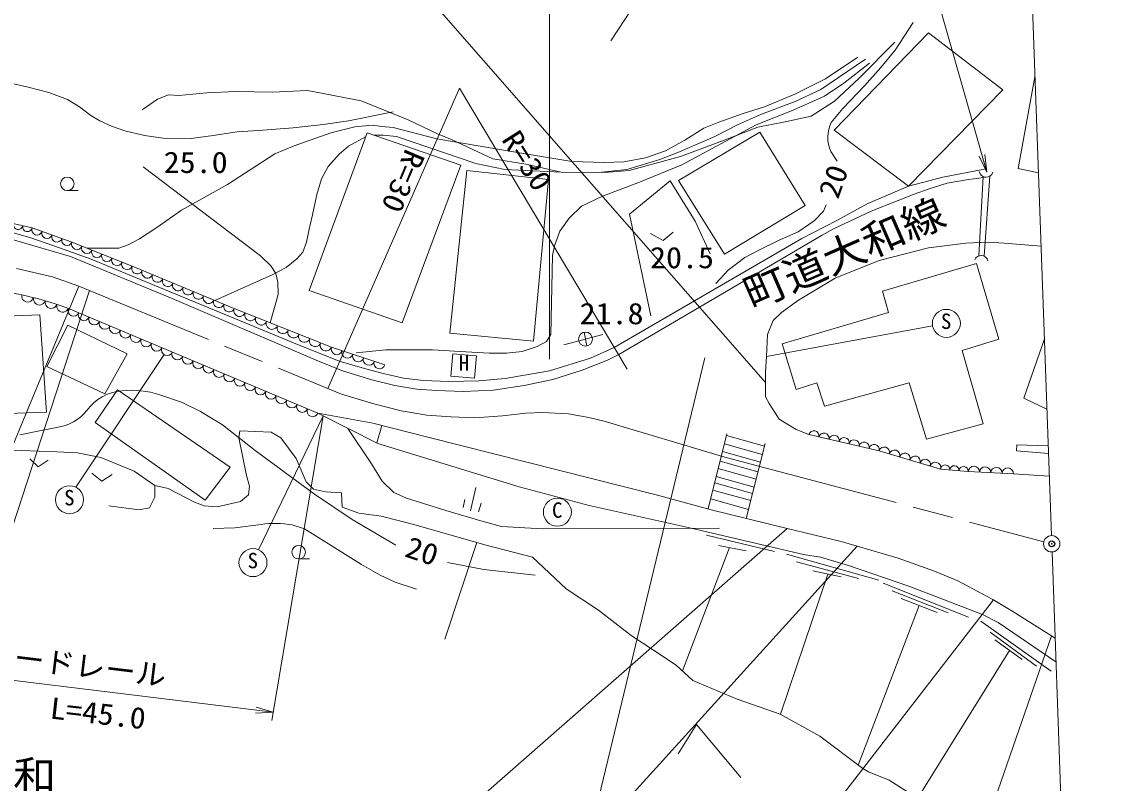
# Model space of a CAD drawing. Units: millimetres, scale not verified. Extents: x 40000 to 680000, y 20000 to 380000.
# Drawn here: x 179154 to 271685, y 267100 to 332431 of the extents above; entities that cross this region are included whole.
import ezdxf
from ezdxf.enums import TextEntityAlignment as Align

# ---------------------------------------------------------------- set-up
doc = ezdxf.new("R2010")
doc.units = ezdxf.units.MM
doc.header["$LTSCALE"] = 1000
doc.header["$PDMODE"] = 32
doc.header["$PDSIZE"] = 500
doc.linetypes.add('CHAIN', pattern=[18.5, 12, -1.5, 3.5, -1.5])
for name, color, linetype, lineweight in [('M-BGD', 7, 'Continuous', 13), ('M-BMK', 2, 'CHAIN', 13), ('M-STR-HTXT', 7, 'Continuous', 13), ('M-WORK', 1, 'Continuous', 13)]:
    doc.layers.add(name, color=color, linetype=linetype, lineweight=lineweight)
doc.layers.add('M-OTRS', color=6, linetype='Continuous')
doc.styles.add('ＭＳ ゴシック', font='')
doc.styles.get('ＭＳ ゴシック').set_extended_font_data('MS Gothic')

# ---------------------------------------------------------------- blocks, each defined once
blk = doc.blocks.new('open_arrow')
at = {"color": 0, "linetype": 'Continuous', "lineweight": -2}
blk.add_lwpolyline([(7.5, 1.25), (0, 0), (7.5, -1.25)], dxfattribs=at)

msp = doc.modelspace()

# ---------------------------------------------------------------- linework, layer by layer
at = {"layer": 'M-BGD'}
msp.add_circle((267511, 287646), 700, dxfattribs=at)
at = {"layer": 'M-BMK'}
for p, q in [((178719, 311263), (181800, 310546)), ((181800, 310546), (184079, 309735)), ((184079, 309735), (206600, 300470)), ((206600, 300470), (209364, 299664)), ((209364, 299664), (211718, 299057)), ((211718, 299057), (213912, 298673)), ((222399, 298857), (223811, 298894)), ((223811, 298894), (226055, 298783)), ((213912, 298673), (215991, 298547)), ((215991, 298547), (218036, 298461)), ((218036, 298461), (220403, 298609)), ((220403, 298609), (222399, 298857)), ((226055, 298783), (227818, 298491)), ((227818, 298491), (229110, 298172)), ((229110, 298172), (239268, 295128)), ((239268, 295128), (242577, 294248)), ((242577, 294248), (266834, 287825))]:
    msp.add_line(p, q, dxfattribs=at)
at = {"layer": 'M-OTRS'}
msp.add_point((267511, 287646), dxfattribs=at)
at = {"layer": 'M-STR-HTXT'}
for p, q in [((224436, 303489), (224436, 354174)), ((205418, 300956), (216700, 326724)), ((216700, 326724), (231101, 302621)), ((172927, 282953), (184079, 309735)), ((237763, 303589), (234354, 289485)), ((200613, 272488), (205014, 298616)), ((234354, 289485), (227389, 260673)), ((169559, 277015), (200733, 273199))]:
    msp.add_line(p, q, dxfattribs=at)
for points in [[(261932, 319525), (254378, 346165), (284474, 353593)], [(199213, 273133), (200733, 273199), (199274, 273629)]]:
    msp.add_lwpolyline(points, dxfattribs=at)
at = {"layer": 'M-WORK'}
for p, q in [((229694, 330774), (246956, 357371)), ((267486, 288346), (265655, 339098)), ((214550, 333926), (242955, 301490)), ((254071, 329989), (255632, 332347)), ((248841, 323117), (256944, 331463)), ((256944, 331463), (263312, 326570)), ((250999, 327586), (254038, 330669)), ((252853, 328490), (254071, 329989)), ((251535, 329197), (247711, 326618)), ((250874, 329371), (248095, 327528)), ((249680, 327150), (251888, 328879)), ((251463, 326928), (252853, 328490)), ((248879, 325597), (250999, 327586)), ((264642, 319828), (266066, 327693)), ((178082, 327175), (179732, 326796)), ((179732, 326796), (181495, 326350)), ((248095, 327528), (245487, 326201)), ((248007, 326046), (249680, 327150)), ((249589, 324976), (251463, 326928)), ((181495, 326350), (183079, 325736)), ((183079, 325736), (184127, 325112)), ((189498, 324849), (190809, 325767)), ((190809, 325767), (191749, 326161)), ((191749, 326161), (192646, 326095)), ((192646, 326095), (195051, 326314)), ((195051, 326314), (197521, 326423)), ((197521, 326423), (200669, 326379)), ((200669, 326379), (203686, 326533)), ((203686, 326533), (208269, 325623)), ((245487, 326201), (242879, 325108)), ((245318, 324841), (248007, 326046)), ((247711, 326618), (245493, 325587)), ((263312, 326570), (255219, 318322)), ((184127, 325112), (185086, 324386)), ((208269, 325623), (212309, 324001)), ((242879, 325108), (241037, 324545)), ((242162, 323570), (245318, 324841)), ((245493, 325587), (242604, 324478)), ((246867, 324329), (248879, 325597)), ((248602, 323778), (249589, 324976)), ((185086, 324386), (185867, 323929)), ((185867, 323929), (186871, 323461)), ((205030, 323595), (207183, 323929)), ((207183, 323929), (211031, 324688)), ((212309, 324001), (214834, 322799)), ((241037, 324545), (238944, 323811)), ((242604, 324478), (240559, 323588)), ((244659, 323826), (246867, 324329)), ((186871, 323461), (188009, 323059)), ((188009, 323059), (189693, 322658)), ((195594, 322658), (197635, 322970)), ((197635, 322970), (199475, 323093)), ((199475, 323093), (202453, 323316)), ((202453, 323316), (205030, 323595)), ((207731, 323413), (205686, 322882)), ((209246, 323538), (207731, 323413)), ((210042, 323444), (209246, 323538)), ((211011, 323350), (210042, 323444)), ((214757, 322379), (211011, 323350)), ((235489, 318793), (242479, 322955)), ((235782, 320145), (242162, 323570)), ((237664, 323296), (236039, 322265)), ((238944, 323811), (237664, 323296)), ((240559, 323588), (238622, 322589)), ((239281, 322208), (242298, 323389)), ((242298, 323389), (244659, 323826)), ((242479, 322955), (246358, 316671)), ((255219, 318322), (248841, 323117)), ((189693, 322658), (191288, 322423)), ((191288, 322423), (193686, 322401)), ((193686, 322401), (195594, 322658)), ((205686, 322882), (202531, 321789)), ((208788, 322895), (203817, 309359)), ((208664, 322558), (207183, 321756)), ((216831, 320107), (208788, 322895)), ((210159, 322692), (209404, 322682)), ((211323, 322575), (210159, 322692)), ((218127, 320255), (211323, 322575)), ((222376, 321096), (214757, 322379)), ((214834, 322799), (216099, 322300)), ((216099, 322300), (219581, 320660)), ((236039, 322265), (234369, 321344)), ((238622, 322589), (235577, 321261)), ((235674, 320853), (239281, 322208)), ((200876, 321086), (196816, 318463)), ((202531, 321789), (200876, 321086)), ((207183, 321756), (206380, 321053)), ((226335, 320427), (222376, 321096)), ((234369, 321344), (232666, 320751)), ((235577, 321261), (233891, 320605)), ((249109, 320469), (248554, 321300)), ((206380, 321053), (205454, 319993)), ((220615, 319753), (218127, 320255)), ((219581, 320660), (222407, 320207)), ((222407, 320207), (225442, 319519)), ((229124, 320349), (226335, 320427)), ((230819, 320394), (229124, 320349)), ((232666, 320751), (230819, 320394)), ((233891, 320605), (231066, 319753)), ((231280, 319672), (235674, 320853)), ((189581, 319971), (199659, 312341)), ((205454, 319993), (204874, 318956)), ((211786, 306595), (216831, 320107)), ((217348, 319653), (215880, 305714)), ((224351, 318885), (217348, 319653)), ((225442, 319519), (220615, 319753)), ((225442, 319519), (229137, 319497)), ((228640, 319500), (225442, 319519)), ((231066, 319753), (228640, 319500)), ((229137, 319497), (231280, 319672)), ((232012, 318606), (235782, 320145)), ((258163, 319094), (261732, 319763)), ((266363, 319460), (264642, 319828)), ((196816, 318463), (192865, 316245)), ((204874, 318956), (204484, 317606)), ((223051, 305014), (224351, 318885)), ((228976, 317453), (232012, 318606)), ((231293, 315909), (234791, 318773)), ((234791, 318773), (236933, 315319)), ((239442, 312495), (235489, 318793)), ((251731, 316844), (255219, 318322)), ((255219, 318322), (258163, 319094)), ((257004, 318078), (258541, 318573)), ((258541, 318573), (260202, 318871)), ((260202, 318871), (261850, 319082)), ((261254, 312335), (261626, 319142)), ((262193, 319168), (261727, 312309)), ((183072, 317939), (183995, 317939)), ((204484, 317606), (204105, 315855)), ((227171, 316598), (228976, 317453)), ((254327, 317099), (255715, 317644)), ((255715, 317644), (257004, 318078)), ((226111, 315583), (227171, 316598)), ((246358, 316671), (239442, 312495)), ((247926, 316165), (248161, 316727)), ((249074, 315378), (251731, 316844)), ((252022, 316169), (254327, 317099)), ((192865, 316245), (190741, 314777)), ((204105, 315855), (203826, 314617)), ((225330, 314468), (226111, 315583)), ((233129, 307208), (231293, 315909)), ((247146, 315353), (247926, 316165)), ((248800, 314657), (252022, 316169)), ((176793, 314775), (179856, 313907)), ((176876, 315468), (180055, 314734)), ((180055, 314734), (183473, 313519)), ((190741, 314777), (189273, 313793)), ((203826, 314617), (203582, 313501)), ((236933, 315319), (238201, 312521)), ((245756, 314400), (247146, 315353)), ((246069, 313838), (249074, 315378)), ((247833, 314109), (248800, 314657)), ((176382, 314298), (179420, 313432)), ((179856, 313907), (181919, 313190)), ((189273, 313793), (188305, 313278)), ((224862, 313207), (225330, 314468)), ((229976, 304496), (246069, 313838)), ((230378, 303889), (247833, 314109)), ((233096, 314264), (234185, 313671)), ((234185, 313671), (235052, 314379)), ((242445, 312870), (244132, 313697)), ((244132, 313697), (245756, 314400)), ((179420, 313432), (183336, 312278)), ((181919, 313190), (185132, 312048)), ((183473, 313519), (188629, 311449)), ((187509, 313013), (184762, 313002)), ((188305, 313278), (187509, 313013)), ((203582, 313501), (203283, 312649)), ((224683, 312360), (224862, 313207)), ((241180, 312198), (242445, 312870)), ((256949, 313018), (252708, 311946)), ((260141, 313433), (256949, 313018)), ((262065, 313520), (260141, 313433)), ((263420, 313433), (262065, 313520)), ((266591, 313162), (263420, 313433)), ((183336, 312278), (192076, 308677)), ((185132, 312048), (202464, 304881)), ((199659, 312341), (200534, 311489)), ((202771, 312086), (201838, 311346)), ((203283, 312649), (202771, 312086)), ((224540, 305584), (224683, 312360)), ((239759, 311121), (241180, 312198)), ((252708, 311946), (248926, 310438)), ((188629, 311449), (197397, 307829)), ((200534, 311489), (200949, 310833)), ((201838, 311346), (200656, 310710)), ((238713, 309981), (239759, 311121)), ((261063, 311684), (252987, 309319)), ((262980, 305184), (261063, 311684)), ((200656, 310710), (195719, 308522)), ((200949, 310833), (201146, 310090)), ((201146, 310090), (201168, 309040)), ((248926, 310438), (245800, 308536)), ((171197, 267165), (184981, 309364)), ((203817, 309359), (211786, 306595)), ((252987, 309319), (253501, 307486)), ((192076, 308677), (204430, 303384)), ((201168, 309040), (200484, 306594)), ((245800, 308536), (244335, 307487)), ((168426, 306821), (180710, 307272)), ((180710, 307272), (181283, 298944)), ((183169, 307837), (204566, 298842)), ((197397, 307829), (205725, 304498)), ((244335, 307487), (243620, 306787)), ((253501, 307486), (244377, 304800)), ((183109, 306384), (181319, 302855)), ((188215, 303935), (183109, 306384)), ((243042, 303711), (257290, 306336)), ((243620, 306787), (243120, 305600)), ((215880, 305714), (223051, 305014)), ((224174, 304987), (224540, 305584)), ((225667, 304709), (229005, 305600)), ((227641, 304617), (227396, 305789)), ((243120, 305600), (243042, 303711)), ((202464, 304881), (206398, 303301)), ((205725, 304498), (210323, 302989)), ((222076, 304145), (223367, 304567)), ((223367, 304567), (224174, 304987)), ((227943, 303579), (229976, 304496)), ((244377, 304800), (245580, 300883)), ((259820, 304217), (262980, 305184)), ((265112, 300125), (266877, 305220)), ((183799, 292502), (191370, 303874)), ((186303, 300501), (188215, 303935)), ((207839, 304018), (210388, 304273)), ((210388, 304273), (214404, 304273)), ((214404, 304273), (216762, 304153)), ((216762, 304153), (219264, 303994)), ((219264, 303994), (220738, 304002)), ((220738, 304002), (222076, 304145)), ((224436, 302489), (227943, 303579)), ((229411, 303393), (230378, 303889)), ((243042, 303711), (242948, 302383)), ((261642, 297946), (259820, 304217)), ((181319, 302855), (186303, 300501)), ((204430, 303384), (206673, 302492)), ((206398, 303301), (208169, 302794)), ((208169, 302794), (210046, 302272)), ((227242, 302551), (229411, 303393)), ((206673, 302492), (209189, 301711)), ((209189, 301711), (211155, 301212)), ((210046, 302272), (211905, 301847)), ((211905, 301847), (213631, 301643)), ((218375, 301621), (220631, 301819)), ((220631, 301819), (224436, 302489)), ((222248, 301225), (224714, 301745)), ((224714, 301745), (227242, 302551)), ((242948, 302383), (242964, 300260)), ((187367, 300839), (185455, 298041)), ((197048, 294214), (187367, 300839)), ((211155, 301212), (213052, 300915)), ((213052, 300915), (214762, 300791)), ((213631, 301643), (215797, 301559)), ((214762, 300791), (217030, 300716)), ((215797, 301559), (218375, 301621)), ((217030, 300716), (219595, 300816)), ((219595, 300816), (222248, 301225)), ((245580, 300883), (247352, 301441)), ((247352, 301441), (248009, 299446)), ((248009, 299446), (255284, 301441)), ((255284, 301441), (256759, 296620)), ((191007, 300430), (192875, 299793)), ((242964, 300260), (243276, 299666)), ((267094, 299195), (265112, 300125)), ((181283, 298944), (168860, 298458)), ((192875, 299793), (194504, 299005)), ((194504, 299005), (196381, 297836)), ((243276, 299666), (244135, 298323)), ((185455, 298041), (194891, 291388)), ((199478, 287132), (205014, 298616)), ((204566, 298842), (209708, 296252)), ((209270, 297997), (204566, 298842)), ((214101, 296773), (209270, 297997)), ((244135, 298323), (245603, 297449)), ((179012, 296981), (181131, 297415)), ((181131, 297415), (182190, 297633)), ((196381, 297836), (199187, 295641)), ((197784, 296738), (197870, 297346)), ((197870, 297346), (200547, 297234)), ((200547, 297234), (201390, 296726)), ((207137, 297547), (209168, 294514)), ((210056, 297798), (209612, 296300)), ((238049, 290634), (239654, 297069)), ((245603, 297449), (246680, 297011)), ((256759, 296620), (261642, 297946)), ((198455, 293519), (197784, 296738)), ((201390, 296726), (202703, 294954)), ((209708, 296252), (221845, 292540)), ((233586, 291860), (214101, 296773)), ((239444, 296227), (242687, 295317)), ((239620, 296933), (242863, 296023)), ((241315, 289820), (242921, 296255)), ((246680, 297011), (252708, 295622)), ((264495, 295611), (264517, 296136)), ((264517, 296136), (267208, 296051)), ((177624, 295717), (182188, 295526)), ((182188, 295526), (183957, 295457)), ((183957, 295457), (185953, 295041)), ((199187, 295641), (204273, 291893)), ((239279, 295566), (242522, 294655)), ((252708, 295622), (257970, 294060)), ((267231, 295405), (264495, 295611)), ((179859, 294939), (180590, 294258)), ((180590, 294258), (181445, 294815)), ((185953, 295041), (188798, 293878)), ((202703, 294954), (203558, 292959)), ((209168, 294514), (210067, 293032)), ((239071, 294732), (242314, 293822)), ((185176, 293700), (186031, 293006)), ((186031, 293006), (186911, 293601)), ((188798, 293878), (190585, 292646)), ((194891, 291388), (197048, 294214)), ((198716, 292577), (198455, 293519)), ((238741, 293407), (241983, 292497)), ((238912, 294095), (242155, 293185)), ((257970, 294060), (260344, 293841)), ((260344, 293841), (264217, 293638)), ((264217, 293638), (267302, 293443)), ((190585, 292646), (190585, 291640)), ((190585, 292646), (191713, 292403)), ((191713, 292403), (193986, 291206)), ((198616, 291846), (198716, 292577)), ((203558, 292959), (204178, 292339)), ((210067, 293032), (211087, 292036)), ((218121, 292477), (217662, 290470)), ((221845, 292540), (227824, 290920)), ((238608, 292877), (241851, 291966)), ((190585, 291640), (190134, 290720)), ((197922, 291288), (198616, 291846)), ((204178, 292339), (205207, 292103)), ((204273, 291893), (207521, 289737)), ((205207, 292103), (206607, 292029)), ((206607, 292029), (206644, 290790)), ((211087, 292036), (212180, 291551)), ((212180, 291551), (215556, 290506)), ((238302, 290564), (233586, 291860)), ((238265, 291503), (241508, 290592)), ((238455, 292261), (241697, 291350)), ((189249, 290547), (186629, 290894)), ((190134, 290720), (189249, 290547)), ((193986, 291206), (194819, 290911)), ((194819, 290911), (195927, 290805)), ((195927, 290805), (197922, 291288)), ((206644, 290790), (208070, 290269)), ((217179, 291461), (217030, 290755)), ((218579, 291139), (218356, 290383)), ((227824, 290920), (236584, 288995)), ((244689, 288987), (238302, 290564)), ((207521, 289737), (211251, 287518)), ((208070, 290269), (209991, 290009)), ((209991, 290009), (212792, 289303)), ((215556, 290506), (218544, 289607)), ((195579, 288956), (197451, 289022)), ((197451, 289022), (199693, 289313)), ((202358, 289265), (203426, 288931)), ((203426, 288931), (208313, 285884)), ((212602, 260713), (244816, 288956)), ((212792, 289303), (218889, 287567)), ((218544, 289607), (220318, 289122)), ((220318, 289122), (223840, 288927)), ((223840, 288927), (239022, 288976)), ((236584, 288995), (246214, 286739)), ((249436, 287847), (244689, 288987)), ((237893, 288382), (243740, 286977)), ((250826, 287441), (249436, 287847)), ((215466, 279456), (218204, 287762)), ((218889, 287567), (222967, 286514)), ((250826, 287441), (225899, 259969)), ((239860, 287322), (235837, 276764)), ((238934, 287497), (241311, 287046)), ((254326, 286421), (250826, 287441)), ((267536, 286947), (269029, 244756)), ((202920, 286345), (203844, 286345)), ((215686, 286041), (218810, 285434)), ((222967, 286514), (225858, 283783)), ((244773, 286748), (252685, 284527)), ((245623, 286089), (250933, 284683)), ((246214, 286739), (247671, 286512)), ((247671, 286512), (250092, 285787)), ((257465, 285313), (254326, 286421)), ((208313, 285884), (209923, 284970)), ((218810, 285434), (223199, 284948)), ((248302, 285057), (244235, 273028)), ((247011, 285343), (249440, 284805)), ((250092, 285787), (255267, 284014)), ((259464, 284469), (257465, 285313)), ((209923, 284970), (211209, 284360)), ((211209, 284360), (213023, 283753)), ((253047, 284266), (260369, 281351)), ((262450, 282873), (259464, 284469)), ((225858, 283783), (228627, 281961)), ((253810, 283624), (258617, 281733)), ((255267, 284014), (261580, 281582)), ((240358, 254227), (262519, 282832)), ((256153, 282358), (250894, 268677)), ((254609, 282965), (257697, 281750)), ((264177, 281846), (262450, 282873)), ((228627, 281961), (231445, 279775)), ((261580, 281582), (262908, 280913)), ((267797, 279561), (264177, 281846)), ((261420, 281002), (267456, 276714)), ((262908, 280913), (267869, 277518)), ((231445, 279775), (233364, 278536)), ((267490, 279755), (258452, 253699)), ((262238, 280073), (266204, 277148)), ((233364, 278536), (235307, 277249)), ((262622, 279404), (264965, 277731)), ((263873, 278510), (256010, 265813)), ((235307, 277249), (236740, 275937)), ((236740, 275937), (240532, 274314)), ((240532, 274314), (244225, 273034)), ((244225, 273034), (247609, 271160)), ((235465, 269633), (237044, 272149)), ((237044, 272149), (240843, 267603)), ((247609, 271160), (251305, 268366)), ((251305, 268366), (251790, 268089)), ((251790, 268089), (253560, 267377)), ((253560, 267377), (256874, 265260))]:
    msp.add_line(p, q, dxfattribs=at)
msp.add_lwpolyline([(216144, 303952), (218164, 303778), (217999, 301849), (215979, 302023)], close=True, dxfattribs=at)
for centre, radius in [((183072, 318519), 580), ((258470, 306553), 1200), ((227518, 305203), 599), ((183266, 291426), 1200), ((225107, 290363), 1200), ((199001, 286031), 1200), ((202920, 286926), 580)]:
    msp.add_circle(centre, radius, dxfattribs=at)
for centre, radius, start, end in [((251279, 322487), 2972, 154.25574, 203.53376), ((261885, 319683), 600, 190.7145, 343.01279), ((178863, 315009), 408, 166.98207, 346.98207), ((179657, 314825), 408, 166.98207, 346.98207), ((180482, 314582), 454, 160.4421, 340.4421), ((181337, 314278), 454, 160.4421, 340.4421), ((182191, 313975), 454, 160.4421, 340.4421), ((183046, 313671), 454, 160.4421, 340.4421), ((183903, 313347), 463, 158.12739, 338.12739), ((184762, 313002), 463, 158.12739, 338.12739), ((185622, 312657), 463, 158.12739, 338.12739), ((186481, 312312), 463, 158.12739, 338.12739), ((187340, 311967), 463, 158.12739, 338.12739), ((261461, 311775), 597, 14.68829, 158.05856), ((188199, 311622), 463, 158.12739, 338.12739), ((189067, 311268), 474, 157.56579, 337.56579), ((189944, 310906), 474, 157.56579, 337.56579), ((190821, 310544), 474, 157.56579, 337.56579), ((191698, 310182), 474, 157.56579, 337.56579), ((192574, 309820), 474, 157.56579, 337.56579), ((173177, 280718), 28901, 69.77345, 104.95025), ((193451, 309458), 474, 157.56579, 337.56579), ((194328, 309096), 474, 157.56579, 337.56579), ((179669, 308876), 500, 167.01574, 347.01574), ((180682, 308623), 500, 164.94651, 344.94651), ((181684, 308334), 500, 162.87729, 342.87729), ((182676, 308009), 500, 160.80806, 340.80806), ((195205, 308734), 474, 157.56579, 337.56579), ((196082, 308372), 474, 157.56579, 337.56579), ((196958, 308010), 474, 157.56579, 337.56579), ((183614, 307649), 484, 157.19959, 337.19959), ((184506, 307275), 484, 157.19959, 337.19959), ((197859, 307644), 498, 158.19859, 338.19859), ((198785, 307274), 498, 158.19859, 338.19859), ((185397, 306900), 484, 157.19959, 337.19959), ((186289, 306525), 484, 157.19959, 337.19959), ((187181, 306150), 484, 157.19959, 337.19959), ((199710, 306904), 498, 158.19859, 338.19859), ((200635, 306534), 498, 158.19859, 338.19859), ((201561, 306164), 498, 158.19859, 338.19859), ((188072, 305775), 484, 157.19959, 337.19959), ((188964, 305401), 484, 157.19959, 337.19959), ((202486, 305794), 498, 158.19859, 338.19859), ((203412, 305424), 498, 158.19859, 338.19859), ((189855, 305026), 484, 157.19959, 337.19959), ((190747, 304651), 484, 157.19959, 337.19959), ((191638, 304276), 484, 157.19959, 337.19959), ((204337, 305053), 498, 158.19859, 338.19859), ((205262, 304683), 498, 158.19859, 338.19859), ((206185, 304347), 484, 161.82489, 341.82489), ((192530, 303902), 484, 157.19959, 337.19959), ((193421, 303527), 484, 157.19959, 337.19959), ((207104, 304045), 484, 161.82489, 341.82489), ((208024, 303743), 484, 161.82489, 341.82489), ((208944, 303441), 484, 161.82489, 341.82489), ((194313, 303152), 484, 157.19959, 337.19959), ((195204, 302777), 484, 157.19959, 337.19959), ((196096, 302402), 484, 157.19959, 337.19959), ((209863, 303140), 484, 161.82489, 341.82489), ((196988, 302028), 484, 157.19959, 337.19959), ((197879, 301653), 484, 157.19959, 337.19959), ((188014, 296806), 3970, 93.95317, 145.13297), ((188603, 293110), 7704, 71.81527, 96.42543), ((198771, 301278), 484, 157.19959, 337.19959), ((199662, 300903), 484, 157.19959, 337.19959), ((200554, 300529), 484, 157.19959, 337.19959), ((201445, 300154), 484, 157.19959, 337.19959), ((202337, 299779), 484, 157.19959, 337.19959), ((181631, 301632), 4038, 277.95211, 320.72587), ((203228, 299404), 484, 157.19959, 337.19959), ((204120, 299029), 484, 157.19959, 337.19959), ((247111, 296912), 442, 347.01622, 167.01622), ((247972, 296714), 442, 347.01622, 167.01622), ((248833, 296515), 442, 347.01622, 167.01622), ((249694, 296317), 442, 347.01622, 167.01622), ((250555, 296118), 442, 347.01622, 167.01622), ((251416, 295919), 442, 347.01622, 167.01622), ((252277, 295721), 442, 347.01622, 167.01622), ((253146, 295492), 457, 343.47249, 163.47249), ((254024, 295231), 457, 343.47249, 163.47249), ((254901, 294971), 457, 343.47249, 163.47249), ((255778, 294711), 457, 343.47249, 163.47249), ((256655, 294450), 457, 343.47249, 163.47249), ((257532, 294190), 457, 343.47249, 163.47249), ((258366, 294024), 397, 354.7376, 174.7376), ((259157, 293951), 397, 354.7376, 174.7376), ((259948, 293878), 397, 354.7376, 174.7376), ((260828, 293816), 485, 356.99934, 176.99934), ((261796, 293765), 485, 356.99934, 176.99934), ((262765, 293715), 485, 356.99934, 176.99934), ((263733, 293664), 485, 356.99934, 176.99934), ((200864, 280435), 8956, 80.40103, 97.51512)]:
    msp.add_arc(centre, radius, start, end, dxfattribs=at)

# ---------------------------------------------------------------- block references
at = {"layer": 'M-STR-HTXT', "xscale": 200, "yscale": 200, "rotation": 105.8}
msp.add_blockref('open_arrow', (261932, 319525), dxfattribs=at)

# ---------------------------------------------------------------- texts
at = {"layer": 'M-STR-HTXT', "style": 'ＭＳ ゴシック'}
for s, rotation, width, p in [('R=30', 302.532, 1.1, (221275, 319715)), ('R=30', 247.094, 1.1, (210536, 319313)), ('ガードレール', 353.057, 1.05, (183550, 275823)), ('L=45.0', 353.459, 1.1, (185545, 271660))]:
    msp.add_text(s, height=1833, rotation=rotation, dxfattribs=dict(at, width=width)).set_placement(p, align=Align.BOTTOM_CENTER)
at = {"layer": 'M-STR-HTXT', "style": 'ＭＳ ゴシック', "width": 1.05}
msp.add_text('町道大和線', height=2566, rotation=23.602, dxfattribs=at).set_placement((242115, 307003), align=Align.BOTTOM_LEFT)
msp.add_text('大 和', height=2566, dxfattribs=at).set_placement((172927, 265697), align=Align.BOTTOM_LEFT)
at = {"layer": 'M-WORK', "style": 'ＭＳ ゴシック', "width": 1.1}
for s, p in [('25.0', (191343, 318897)), ('20.5', (233057, 310726)), ('21.8', (227015, 305927))]:
    msp.add_text(s, height=1833, dxfattribs=at).set_placement(p, align=Align.BOTTOM_LEFT)
for rotation, p in [(70.279, (249694, 316948)), (341.503, (211739, 286072))]:
    msp.add_text('20', height=1833, rotation=rotation, dxfattribs=at).set_placement(p, align=Align.BOTTOM_LEFT)
at = {"layer": 'M-WORK', "style": 'ＭＳ ゴシック'}
for s, p in [('S', (258006, 307391)), ('H', (216651, 303802)), ('S', (182802, 292264)), ('C', (224643, 291200)), ('S', (198537, 286868))]:
    msp.add_text(s, height=1320, dxfattribs=at).set_placement(p, align=Align.TOP_LEFT)

doc.saveas('drawing.dxf')
